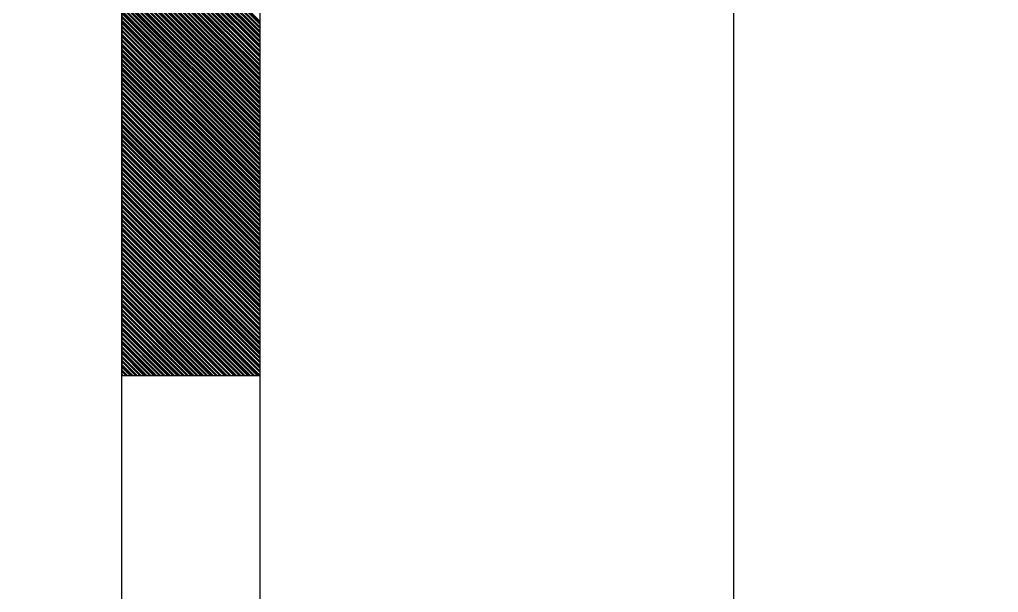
# Model space of a CAD drawing. Extents: x 747954 to 748544, y 4316381 to 4317408.
# Drawn here: x 748192.93 to 748200.01, y 4317329.44 to 4317333.58 of the extents above; entities that cross this region are included whole.
import ezdxf

# ---------------------------------------------------------------- set-up
doc = ezdxf.new("R2010")
doc.units = 0
doc.layers.get('0').update_dxf_attribs({"linetype": 'CONTINUOUS'})

msp = doc.modelspace()

# ---------------------------------------------------------------- linework, layer by layer
at = {"color": 0, "linetype": 'CONTINUOUS'}
for p, q in [((748193.67, 4317281.01), (748193.67, 4317381.01)), ((748193.67, 4317281.01), (748193.67, 4317381.01)), ((748194.67, 4317281.01), (748194.67, 4317381.01)), ((748194.67, 4317281.01), (748194.67, 4317381.01)), ((748194.67, 4317333.57), (748193.67, 4317334.57)), ((748194.67, 4317333.57), (748193.67, 4317334.57)), ((748194.67, 4317333.56), (748193.67, 4317334.56)), ((748194.67, 4317333.56), (748193.67, 4317334.56)), ((748194.67, 4317333.55), (748193.67, 4317334.55)), ((748194.67, 4317333.55), (748193.67, 4317334.55)), ((748194.67, 4317333.53), (748193.67, 4317334.53)), ((748194.67, 4317333.53), (748193.67, 4317334.53)), ((748194.67, 4317333.52), (748193.67, 4317334.52)), ((748194.67, 4317333.52), (748193.67, 4317334.52)), ((748194.67, 4317333.5), (748193.67, 4317334.5)), ((748194.67, 4317333.5), (748193.67, 4317334.5)), ((748194.67, 4317333.49), (748193.67, 4317334.49)), ((748194.67, 4317333.49), (748193.67, 4317334.49)), ((748194.67, 4317333.47), (748193.67, 4317334.47)), ((748194.67, 4317333.47), (748193.67, 4317334.47)), ((748194.67, 4317333.46), (748193.67, 4317334.46)), ((748194.67, 4317333.46), (748193.67, 4317334.46)), ((748194.67, 4317333.45), (748193.67, 4317334.45)), ((748194.67, 4317333.45), (748193.67, 4317334.45)), ((748194.67, 4317333.43), (748193.67, 4317334.43)), ((748194.67, 4317333.43), (748193.67, 4317334.43)), ((748194.67, 4317333.42), (748193.67, 4317334.42)), ((748194.67, 4317333.42), (748193.67, 4317334.42)), ((748194.67, 4317333.4), (748193.67, 4317334.4)), ((748194.67, 4317333.4), (748193.67, 4317334.4)), ((748194.67, 4317333.39), (748193.67, 4317334.39)), ((748194.67, 4317333.39), (748193.67, 4317334.39)), ((748194.67, 4317333.38), (748193.67, 4317334.38)), ((748194.67, 4317333.38), (748193.67, 4317334.38)), ((748194.67, 4317333.36), (748193.67, 4317334.36)), ((748194.67, 4317333.36), (748193.67, 4317334.36)), ((748194.67, 4317333.35), (748193.67, 4317334.35)), ((748194.67, 4317333.35), (748193.67, 4317334.35)), ((748194.67, 4317333.33), (748193.67, 4317334.33)), ((748194.67, 4317333.33), (748193.67, 4317334.33)), ((748194.67, 4317333.32), (748193.67, 4317334.32)), ((748194.67, 4317333.32), (748193.67, 4317334.32)), ((748194.67, 4317333.31), (748193.67, 4317334.31)), ((748194.67, 4317333.31), (748193.67, 4317334.31)), ((748194.67, 4317333.29), (748193.67, 4317334.29)), ((748194.67, 4317333.29), (748193.67, 4317334.29)), ((748194.67, 4317333.28), (748193.67, 4317334.28)), ((748194.67, 4317333.28), (748193.67, 4317334.28)), ((748194.67, 4317333.26), (748193.67, 4317334.26)), ((748194.67, 4317333.26), (748193.67, 4317334.26)), ((748194.67, 4317333.25), (748193.67, 4317334.25)), ((748194.67, 4317333.25), (748193.67, 4317334.25)), ((748194.67, 4317333.23), (748193.67, 4317334.23)), ((748194.67, 4317333.23), (748193.67, 4317334.23)), ((748194.67, 4317333.22), (748193.67, 4317334.22)), ((748194.67, 4317333.22), (748193.67, 4317334.22)), ((748194.67, 4317333.21), (748193.67, 4317334.21)), ((748194.67, 4317333.21), (748193.67, 4317334.21)), ((748194.67, 4317333.19), (748193.67, 4317334.19)), ((748194.67, 4317333.19), (748193.67, 4317334.19)), ((748194.67, 4317333.18), (748193.67, 4317334.18)), ((748194.67, 4317333.18), (748193.67, 4317334.18)), ((748194.67, 4317333.16), (748193.67, 4317334.16)), ((748194.67, 4317333.16), (748193.67, 4317334.16)), ((748194.67, 4317333.15), (748193.67, 4317334.15)), ((748194.67, 4317333.15), (748193.67, 4317334.15)), ((748194.67, 4317333.14), (748193.67, 4317334.14)), ((748194.67, 4317333.14), (748193.67, 4317334.14)), ((748194.67, 4317333.12), (748193.67, 4317334.12)), ((748194.67, 4317333.12), (748193.67, 4317334.12)), ((748194.67, 4317333.11), (748193.67, 4317334.11)), ((748194.67, 4317333.11), (748193.67, 4317334.11)), ((748194.67, 4317333.09), (748193.67, 4317334.09)), ((748194.67, 4317333.09), (748193.67, 4317334.09)), ((748194.67, 4317333.08), (748193.67, 4317334.08)), ((748194.67, 4317333.08), (748193.67, 4317334.08)), ((748194.67, 4317333.06), (748193.67, 4317334.06)), ((748194.67, 4317333.06), (748193.67, 4317334.06)), ((748194.67, 4317333.05), (748193.67, 4317334.05)), ((748194.67, 4317333.05), (748193.67, 4317334.05)), ((748194.67, 4317333.04), (748193.67, 4317334.04)), ((748194.67, 4317333.04), (748193.67, 4317334.04)), ((748194.67, 4317333.02), (748193.67, 4317334.02)), ((748194.67, 4317333.02), (748193.67, 4317334.02)), ((748194.67, 4317333.01), (748193.67, 4317334.01)), ((748194.67, 4317333.01), (748193.67, 4317334.01)), ((748194.67, 4317332.99), (748193.67, 4317333.99)), ((748194.67, 4317332.99), (748193.67, 4317333.99)), ((748194.67, 4317332.98), (748193.67, 4317333.98)), ((748194.67, 4317332.98), (748193.67, 4317333.98)), ((748194.67, 4317332.97), (748193.67, 4317333.97)), ((748194.67, 4317332.97), (748193.67, 4317333.97)), ((748194.67, 4317332.95), (748193.67, 4317333.95)), ((748194.67, 4317332.95), (748193.67, 4317333.95)), ((748194.67, 4317332.94), (748193.67, 4317333.94)), ((748194.67, 4317332.94), (748193.67, 4317333.94)), ((748194.67, 4317332.92), (748193.67, 4317333.92)), ((748194.67, 4317332.92), (748193.67, 4317333.92)), ((748194.67, 4317332.91), (748193.67, 4317333.91)), ((748194.67, 4317332.91), (748193.67, 4317333.91)), ((748194.67, 4317332.9), (748193.67, 4317333.9)), ((748194.67, 4317332.9), (748193.67, 4317333.9)), ((748194.67, 4317332.88), (748193.67, 4317333.88)), ((748194.67, 4317332.88), (748193.67, 4317333.88)), ((748194.67, 4317332.87), (748193.67, 4317333.87)), ((748194.67, 4317332.87), (748193.67, 4317333.87)), ((748194.67, 4317332.85), (748193.67, 4317333.85)), ((748194.67, 4317332.85), (748193.67, 4317333.85)), ((748194.67, 4317332.84), (748193.67, 4317333.84)), ((748194.67, 4317332.84), (748193.67, 4317333.84)), ((748194.67, 4317332.82), (748193.67, 4317333.82)), ((748194.67, 4317332.82), (748193.67, 4317333.82)), ((748194.67, 4317332.81), (748193.67, 4317333.81)), ((748194.67, 4317332.81), (748193.67, 4317333.81)), ((748194.67, 4317332.8), (748193.67, 4317333.8)), ((748194.67, 4317332.8), (748193.67, 4317333.8)), ((748194.67, 4317332.78), (748193.67, 4317333.78)), ((748194.67, 4317332.78), (748193.67, 4317333.78)), ((748194.67, 4317332.77), (748193.67, 4317333.77)), ((748194.67, 4317332.77), (748193.67, 4317333.77)), ((748194.67, 4317332.75), (748193.67, 4317333.75)), ((748194.67, 4317332.75), (748193.67, 4317333.75)), ((748194.67, 4317332.74), (748193.67, 4317333.74)), ((748194.67, 4317332.74), (748193.67, 4317333.74)), ((748194.67, 4317332.73), (748193.67, 4317333.73)), ((748194.67, 4317332.73), (748193.67, 4317333.73)), ((748194.67, 4317332.71), (748193.67, 4317333.71)), ((748194.67, 4317332.71), (748193.67, 4317333.71)), ((748194.67, 4317332.7), (748193.67, 4317333.7)), ((748194.67, 4317332.7), (748193.67, 4317333.7)), ((748194.67, 4317332.68), (748193.67, 4317333.68)), ((748194.67, 4317332.68), (748193.67, 4317333.68)), ((748194.67, 4317332.67), (748193.67, 4317333.67)), ((748194.67, 4317332.67), (748193.67, 4317333.67)), ((748194.67, 4317332.65), (748193.67, 4317333.65)), ((748194.67, 4317332.65), (748193.67, 4317333.65)), ((748194.67, 4317332.64), (748193.67, 4317333.64)), ((748194.67, 4317332.64), (748193.67, 4317333.64)), ((748194.67, 4317332.63), (748193.67, 4317333.63)), ((748194.67, 4317332.63), (748193.67, 4317333.63)), ((748194.67, 4317332.61), (748193.67, 4317333.61)), ((748194.67, 4317332.61), (748193.67, 4317333.61)), ((748194.67, 4317332.6), (748193.67, 4317333.6)), ((748194.67, 4317332.6), (748193.67, 4317333.6)), ((748194.67, 4317332.58), (748193.67, 4317333.58)), ((748194.67, 4317332.58), (748193.67, 4317333.58)), ((748194.67, 4317332.57), (748193.67, 4317333.57)), ((748194.67, 4317332.57), (748193.67, 4317333.57)), ((748194.67, 4317332.56), (748193.67, 4317333.56)), ((748194.67, 4317332.56), (748193.67, 4317333.56)), ((748194.67, 4317332.54), (748193.67, 4317333.54)), ((748194.67, 4317332.54), (748193.67, 4317333.54)), ((748194.67, 4317332.53), (748193.67, 4317333.53)), ((748194.67, 4317332.53), (748193.67, 4317333.53)), ((748194.67, 4317332.51), (748193.67, 4317333.51)), ((748194.67, 4317332.51), (748193.67, 4317333.51)), ((748194.67, 4317332.5), (748193.67, 4317333.5)), ((748194.67, 4317332.5), (748193.67, 4317333.5)), ((748194.67, 4317332.48), (748193.67, 4317333.48)), ((748194.67, 4317332.48), (748193.67, 4317333.48)), ((748194.67, 4317332.47), (748193.67, 4317333.47)), ((748194.67, 4317332.47), (748193.67, 4317333.47)), ((748194.67, 4317332.46), (748193.67, 4317333.46)), ((748194.67, 4317332.46), (748193.67, 4317333.46)), ((748194.67, 4317332.44), (748193.67, 4317333.44)), ((748194.67, 4317332.44), (748193.67, 4317333.44)), ((748194.67, 4317332.43), (748193.67, 4317333.43)), ((748194.67, 4317332.43), (748193.67, 4317333.43)), ((748194.67, 4317332.41), (748193.67, 4317333.41)), ((748194.67, 4317332.41), (748193.67, 4317333.41)), ((748194.67, 4317332.4), (748193.67, 4317333.4)), ((748194.67, 4317332.4), (748193.67, 4317333.4)), ((748194.67, 4317332.39), (748193.67, 4317333.39)), ((748194.67, 4317332.39), (748193.67, 4317333.39)), ((748194.67, 4317332.37), (748193.67, 4317333.37)), ((748194.67, 4317332.37), (748193.67, 4317333.37)), ((748194.67, 4317332.36), (748193.67, 4317333.36)), ((748194.67, 4317332.36), (748193.67, 4317333.36)), ((748194.67, 4317332.34), (748193.67, 4317333.34)), ((748194.67, 4317332.34), (748193.67, 4317333.34)), ((748194.67, 4317332.33), (748193.67, 4317333.33)), ((748194.67, 4317332.33), (748193.67, 4317333.33)), ((748194.67, 4317332.32), (748193.67, 4317333.32)), ((748194.67, 4317332.32), (748193.67, 4317333.32)), ((748194.67, 4317332.3), (748193.67, 4317333.3)), ((748194.67, 4317332.3), (748193.67, 4317333.3)), ((748194.67, 4317332.29), (748193.67, 4317333.29)), ((748194.67, 4317332.29), (748193.67, 4317333.29)), ((748194.67, 4317332.27), (748193.67, 4317333.27)), ((748194.67, 4317332.27), (748193.67, 4317333.27)), ((748194.67, 4317332.26), (748193.67, 4317333.26)), ((748194.67, 4317332.26), (748193.67, 4317333.26)), ((748194.67, 4317332.24), (748193.67, 4317333.24)), ((748194.67, 4317332.24), (748193.67, 4317333.24)), ((748194.67, 4317332.23), (748193.67, 4317333.23)), ((748194.67, 4317332.23), (748193.67, 4317333.23)), ((748194.67, 4317332.22), (748193.67, 4317333.22)), ((748194.67, 4317332.22), (748193.67, 4317333.22)), ((748194.67, 4317332.2), (748193.67, 4317333.2)), ((748194.67, 4317332.2), (748193.67, 4317333.2)), ((748194.67, 4317332.19), (748193.67, 4317333.19)), ((748194.67, 4317332.19), (748193.67, 4317333.19)), ((748194.67, 4317332.17), (748193.67, 4317333.17)), ((748194.67, 4317332.17), (748193.67, 4317333.17)), ((748194.67, 4317332.16), (748193.67, 4317333.16)), ((748194.67, 4317332.16), (748193.67, 4317333.16)), ((748194.67, 4317332.15), (748193.67, 4317333.15)), ((748194.67, 4317332.15), (748193.67, 4317333.15)), ((748194.67, 4317332.13), (748193.67, 4317333.13)), ((748194.67, 4317332.13), (748193.67, 4317333.13)), ((748194.67, 4317332.12), (748193.67, 4317333.12)), ((748194.67, 4317332.12), (748193.67, 4317333.12)), ((748194.67, 4317332.1), (748193.67, 4317333.1)), ((748194.67, 4317332.1), (748193.67, 4317333.1)), ((748194.67, 4317332.09), (748193.67, 4317333.09)), ((748194.67, 4317332.09), (748193.67, 4317333.09)), ((748194.67, 4317332.07), (748193.67, 4317333.07)), ((748194.67, 4317332.07), (748193.67, 4317333.07)), ((748194.67, 4317332.06), (748193.67, 4317333.06)), ((748194.67, 4317332.06), (748193.67, 4317333.06)), ((748194.67, 4317332.05), (748193.67, 4317333.05)), ((748194.67, 4317332.05), (748193.67, 4317333.05)), ((748194.67, 4317332.03), (748193.67, 4317333.03)), ((748194.67, 4317332.03), (748193.67, 4317333.03)), ((748194.67, 4317332.02), (748193.67, 4317333.02)), ((748194.67, 4317332.02), (748193.67, 4317333.02)), ((748194.67, 4317332), (748193.67, 4317333)), ((748194.67, 4317332), (748193.67, 4317333)), ((748194.67, 4317331.99), (748193.67, 4317332.99)), ((748194.67, 4317331.99), (748193.67, 4317332.99)), ((748194.67, 4317331.98), (748193.67, 4317332.98)), ((748194.67, 4317331.98), (748193.67, 4317332.98)), ((748194.67, 4317331.96), (748193.67, 4317332.96)), ((748194.67, 4317331.96), (748193.67, 4317332.96)), ((748194.67, 4317331.95), (748193.67, 4317332.95)), ((748194.67, 4317331.95), (748193.67, 4317332.95)), ((748194.67, 4317331.93), (748193.67, 4317332.93)), ((748194.67, 4317331.93), (748193.67, 4317332.93)), ((748194.67, 4317331.92), (748193.67, 4317332.92)), ((748194.67, 4317331.92), (748193.67, 4317332.92)), ((748194.67, 4317331.91), (748193.67, 4317332.91)), ((748194.67, 4317331.91), (748193.67, 4317332.91)), ((748194.67, 4317331.89), (748193.67, 4317332.89)), ((748194.67, 4317331.89), (748193.67, 4317332.89)), ((748194.67, 4317331.88), (748193.67, 4317332.88)), ((748194.67, 4317331.88), (748193.67, 4317332.88)), ((748194.67, 4317331.86), (748193.67, 4317332.86)), ((748194.67, 4317331.86), (748193.67, 4317332.86)), ((748194.67, 4317331.85), (748193.67, 4317332.85)), ((748194.67, 4317331.85), (748193.67, 4317332.85)), ((748194.67, 4317331.83), (748193.67, 4317332.83)), ((748194.67, 4317331.83), (748193.67, 4317332.83)), ((748194.67, 4317331.82), (748193.67, 4317332.82)), ((748194.67, 4317331.82), (748193.67, 4317332.82)), ((748194.67, 4317331.81), (748193.67, 4317332.81)), ((748194.67, 4317331.81), (748193.67, 4317332.81)), ((748194.67, 4317331.79), (748193.67, 4317332.79)), ((748194.67, 4317331.79), (748193.67, 4317332.79)), ((748194.67, 4317331.78), (748193.67, 4317332.78)), ((748194.67, 4317331.78), (748193.67, 4317332.78)), ((748194.67, 4317331.76), (748193.67, 4317332.76)), ((748194.67, 4317331.76), (748193.67, 4317332.76)), ((748194.67, 4317331.75), (748193.67, 4317332.75)), ((748194.67, 4317331.75), (748193.67, 4317332.75)), ((748194.67, 4317331.74), (748193.67, 4317332.74)), ((748194.67, 4317331.74), (748193.67, 4317332.74)), ((748194.67, 4317331.72), (748193.67, 4317332.72)), ((748194.67, 4317331.72), (748193.67, 4317332.72)), ((748194.67, 4317331.71), (748193.67, 4317332.71)), ((748194.67, 4317331.71), (748193.67, 4317332.71)), ((748194.67, 4317331.69), (748193.67, 4317332.69)), ((748194.67, 4317331.69), (748193.67, 4317332.69)), ((748194.67, 4317331.68), (748193.67, 4317332.68)), ((748194.67, 4317331.68), (748193.67, 4317332.68)), ((748194.67, 4317331.66), (748193.67, 4317332.66)), ((748194.67, 4317331.66), (748193.67, 4317332.66)), ((748194.67, 4317331.65), (748193.67, 4317332.65)), ((748194.67, 4317331.65), (748193.67, 4317332.65)), ((748194.67, 4317331.64), (748193.67, 4317332.64)), ((748194.67, 4317331.64), (748193.67, 4317332.64)), ((748194.67, 4317331.62), (748193.67, 4317332.62)), ((748194.67, 4317331.62), (748193.67, 4317332.62)), ((748194.67, 4317331.61), (748193.67, 4317332.61)), ((748194.67, 4317331.61), (748193.67, 4317332.61)), ((748194.67, 4317331.59), (748193.67, 4317332.59)), ((748194.67, 4317331.59), (748193.67, 4317332.59)), ((748194.67, 4317331.58), (748193.67, 4317332.58)), ((748194.67, 4317331.58), (748193.67, 4317332.58)), ((748194.67, 4317331.57), (748193.67, 4317332.57)), ((748194.67, 4317331.57), (748193.67, 4317332.57)), ((748194.67, 4317331.55), (748193.67, 4317332.55)), ((748194.67, 4317331.55), (748193.67, 4317332.55)), ((748194.67, 4317331.54), (748193.67, 4317332.54)), ((748194.67, 4317331.54), (748193.67, 4317332.54)), ((748194.67, 4317331.52), (748193.67, 4317332.52)), ((748194.67, 4317331.52), (748193.67, 4317332.52)), ((748194.67, 4317331.51), (748193.67, 4317332.51)), ((748194.67, 4317331.51), (748193.67, 4317332.51)), ((748194.67, 4317331.5), (748193.67, 4317332.5)), ((748194.67, 4317331.5), (748193.67, 4317332.5)), ((748194.67, 4317331.48), (748193.67, 4317332.48)), ((748194.67, 4317331.48), (748193.67, 4317332.48)), ((748194.67, 4317331.47), (748193.67, 4317332.47)), ((748194.67, 4317331.47), (748193.67, 4317332.47)), ((748194.67, 4317331.45), (748193.67, 4317332.45)), ((748194.67, 4317331.45), (748193.67, 4317332.45)), ((748194.67, 4317331.44), (748193.67, 4317332.44)), ((748194.67, 4317331.44), (748193.67, 4317332.44)), ((748194.67, 4317331.42), (748193.67, 4317332.42)), ((748194.67, 4317331.42), (748193.67, 4317332.42)), ((748194.67, 4317331.41), (748193.67, 4317332.41)), ((748194.67, 4317331.41), (748193.67, 4317332.41)), ((748194.67, 4317331.4), (748193.67, 4317332.4)), ((748194.67, 4317331.4), (748193.67, 4317332.4)), ((748194.67, 4317331.38), (748193.67, 4317332.38)), ((748194.67, 4317331.38), (748193.67, 4317332.38)), ((748194.67, 4317331.37), (748193.67, 4317332.37)), ((748194.67, 4317331.37), (748193.67, 4317332.37)), ((748194.67, 4317331.35), (748193.67, 4317332.35)), ((748194.67, 4317331.35), (748193.67, 4317332.35)), ((748194.67, 4317331.34), (748193.67, 4317332.34)), ((748194.67, 4317331.34), (748193.67, 4317332.34)), ((748194.67, 4317331.33), (748193.67, 4317332.33)), ((748194.67, 4317331.33), (748193.67, 4317332.33)), ((748194.67, 4317331.31), (748193.67, 4317332.31)), ((748194.67, 4317331.31), (748193.67, 4317332.31)), ((748194.67, 4317331.3), (748193.67, 4317332.3)), ((748194.67, 4317331.3), (748193.67, 4317332.3)), ((748194.67, 4317331.28), (748193.67, 4317332.28)), ((748194.67, 4317331.28), (748193.67, 4317332.28)), ((748194.67, 4317331.27), (748193.67, 4317332.27)), ((748194.67, 4317331.27), (748193.67, 4317332.27)), ((748194.67, 4317331.25), (748193.67, 4317332.25)), ((748194.67, 4317331.25), (748193.67, 4317332.25)), ((748194.67, 4317331.24), (748193.67, 4317332.24)), ((748194.67, 4317331.24), (748193.67, 4317332.24)), ((748194.67, 4317331.23), (748193.67, 4317332.23)), ((748194.67, 4317331.23), (748193.67, 4317332.23)), ((748194.67, 4317331.21), (748193.67, 4317332.21)), ((748194.67, 4317331.21), (748193.67, 4317332.21)), ((748194.67, 4317331.2), (748193.67, 4317332.2)), ((748194.67, 4317331.2), (748193.67, 4317332.2)), ((748194.67, 4317331.18), (748193.67, 4317332.18)), ((748194.67, 4317331.18), (748193.67, 4317332.18)), ((748194.67, 4317331.17), (748193.67, 4317332.17)), ((748194.67, 4317331.17), (748193.67, 4317332.17)), ((748194.67, 4317331.16), (748193.67, 4317332.16)), ((748194.67, 4317331.16), (748193.67, 4317332.16)), ((748194.67, 4317331.14), (748193.67, 4317332.14)), ((748194.67, 4317331.14), (748193.67, 4317332.14)), ((748194.67, 4317331.13), (748193.67, 4317332.13)), ((748194.67, 4317331.13), (748193.67, 4317332.13)), ((748194.67, 4317331.11), (748193.67, 4317332.11)), ((748194.67, 4317331.11), (748193.67, 4317332.11)), ((748194.67, 4317331.1), (748193.67, 4317332.1)), ((748194.67, 4317331.1), (748193.67, 4317332.1)), ((748194.67, 4317331.08), (748193.67, 4317332.08)), ((748194.67, 4317331.08), (748193.67, 4317332.08)), ((748194.67, 4317331.07), (748193.67, 4317332.07)), ((748194.67, 4317331.07), (748193.67, 4317332.07)), ((748194.67, 4317331.06), (748193.67, 4317332.06)), ((748194.67, 4317331.06), (748193.67, 4317332.06)), ((748194.67, 4317331.04), (748193.67, 4317332.04)), ((748194.67, 4317331.04), (748193.67, 4317332.04)), ((748194.67, 4317331.03), (748193.67, 4317332.03)), ((748194.67, 4317331.03), (748193.67, 4317332.03)), ((748194.67, 4317331.01), (748193.67, 4317332.01)), ((748194.67, 4317331.01), (748193.67, 4317332.01)), ((748194.66, 4317331.01), (748193.67, 4317332)), ((748194.66, 4317331.01), (748193.67, 4317332)), ((748194.65, 4317331.01), (748193.67, 4317331.99)), ((748194.65, 4317331.01), (748193.67, 4317331.99)), ((748194.63, 4317331.01), (748193.67, 4317331.97)), ((748194.63, 4317331.01), (748193.67, 4317331.97)), ((748194.62, 4317331.01), (748193.67, 4317331.96)), ((748194.62, 4317331.01), (748193.67, 4317331.96)), ((748194.6, 4317331.01), (748193.67, 4317331.94)), ((748194.6, 4317331.01), (748193.67, 4317331.94)), ((748194.59, 4317331.01), (748193.67, 4317331.93)), ((748194.59, 4317331.01), (748193.67, 4317331.93)), ((748194.58, 4317331.01), (748193.67, 4317331.92)), ((748194.58, 4317331.01), (748193.67, 4317331.92)), ((748194.56, 4317331.01), (748193.67, 4317331.9)), ((748194.56, 4317331.01), (748193.67, 4317331.9)), ((748194.55, 4317331.01), (748193.67, 4317331.89)), ((748194.55, 4317331.01), (748193.67, 4317331.89)), ((748194.53, 4317331.01), (748193.67, 4317331.87)), ((748194.53, 4317331.01), (748193.67, 4317331.87)), ((748194.52, 4317331.01), (748193.67, 4317331.86)), ((748194.52, 4317331.01), (748193.67, 4317331.86)), ((748194.5, 4317331.01), (748193.67, 4317331.84)), ((748194.5, 4317331.01), (748193.67, 4317331.84)), ((748194.49, 4317331.01), (748193.67, 4317331.83)), ((748194.49, 4317331.01), (748193.67, 4317331.83)), ((748194.48, 4317331.01), (748193.67, 4317331.82)), ((748194.48, 4317331.01), (748193.67, 4317331.82)), ((748194.46, 4317331.01), (748193.67, 4317331.8)), ((748194.46, 4317331.01), (748193.67, 4317331.8)), ((748194.45, 4317331.01), (748193.67, 4317331.79)), ((748194.45, 4317331.01), (748193.67, 4317331.79)), ((748194.43, 4317331.01), (748193.67, 4317331.77)), ((748194.43, 4317331.01), (748193.67, 4317331.77)), ((748194.42, 4317331.01), (748193.67, 4317331.76)), ((748194.42, 4317331.01), (748193.67, 4317331.76)), ((748194.41, 4317331.01), (748193.67, 4317331.75)), ((748194.41, 4317331.01), (748193.67, 4317331.75)), ((748194.39, 4317331.01), (748193.67, 4317331.73)), ((748194.39, 4317331.01), (748193.67, 4317331.73)), ((748194.38, 4317331.01), (748193.67, 4317331.72)), ((748194.38, 4317331.01), (748193.67, 4317331.72)), ((748194.36, 4317331.01), (748193.67, 4317331.7)), ((748194.36, 4317331.01), (748193.67, 4317331.7)), ((748194.35, 4317331.01), (748193.67, 4317331.69)), ((748194.35, 4317331.01), (748193.67, 4317331.69)), ((748194.33, 4317331.01), (748193.67, 4317331.67)), ((748194.33, 4317331.01), (748193.67, 4317331.67)), ((748194.32, 4317331.01), (748193.67, 4317331.66)), ((748194.32, 4317331.01), (748193.67, 4317331.66)), ((748194.31, 4317331.01), (748193.67, 4317331.65)), ((748194.31, 4317331.01), (748193.67, 4317331.65)), ((748194.29, 4317331.01), (748193.67, 4317331.63)), ((748194.29, 4317331.01), (748193.67, 4317331.63)), ((748194.28, 4317331.01), (748193.67, 4317331.62)), ((748194.28, 4317331.01), (748193.67, 4317331.62)), ((748194.26, 4317331.01), (748193.67, 4317331.6)), ((748194.26, 4317331.01), (748193.67, 4317331.6)), ((748194.25, 4317331.01), (748193.67, 4317331.59)), ((748194.25, 4317331.01), (748193.67, 4317331.59)), ((748194.24, 4317331.01), (748193.67, 4317331.58)), ((748194.24, 4317331.01), (748193.67, 4317331.58)), ((748194.22, 4317331.01), (748193.67, 4317331.56)), ((748194.22, 4317331.01), (748193.67, 4317331.56)), ((748194.21, 4317331.01), (748193.67, 4317331.55)), ((748194.21, 4317331.01), (748193.67, 4317331.55)), ((748194.19, 4317331.01), (748193.67, 4317331.53)), ((748194.19, 4317331.01), (748193.67, 4317331.53)), ((748194.18, 4317331.01), (748193.67, 4317331.52)), ((748194.18, 4317331.01), (748193.67, 4317331.52)), ((748194.17, 4317331.01), (748193.67, 4317331.51)), ((748194.17, 4317331.01), (748193.67, 4317331.51)), ((748194.15, 4317331.01), (748193.67, 4317331.49)), ((748194.15, 4317331.01), (748193.67, 4317331.49)), ((748194.14, 4317331.01), (748193.67, 4317331.48)), ((748194.14, 4317331.01), (748193.67, 4317331.48)), ((748194.12, 4317331.01), (748193.67, 4317331.46)), ((748194.12, 4317331.01), (748193.67, 4317331.46)), ((748194.11, 4317331.01), (748193.67, 4317331.45)), ((748194.11, 4317331.01), (748193.67, 4317331.45)), ((748194.09, 4317331.01), (748193.67, 4317331.43)), ((748194.09, 4317331.01), (748193.67, 4317331.43)), ((748194.08, 4317331.01), (748193.67, 4317331.42)), ((748194.08, 4317331.01), (748193.67, 4317331.42)), ((748194.07, 4317331.01), (748193.67, 4317331.41)), ((748194.07, 4317331.01), (748193.67, 4317331.41)), ((748194.05, 4317331.01), (748193.67, 4317331.39)), ((748194.05, 4317331.01), (748193.67, 4317331.39)), ((748194.04, 4317331.01), (748193.67, 4317331.38)), ((748194.04, 4317331.01), (748193.67, 4317331.38)), ((748194.02, 4317331.01), (748193.67, 4317331.36)), ((748194.02, 4317331.01), (748193.67, 4317331.36)), ((748194.01, 4317331.01), (748193.67, 4317331.35)), ((748194.01, 4317331.01), (748193.67, 4317331.35)), ((748194, 4317331.01), (748193.67, 4317331.34)), ((748194, 4317331.01), (748193.67, 4317331.34)), ((748193.98, 4317331.01), (748193.67, 4317331.32)), ((748193.98, 4317331.01), (748193.67, 4317331.32)), ((748193.97, 4317331.01), (748193.67, 4317331.31)), ((748193.97, 4317331.01), (748193.67, 4317331.31)), ((748193.95, 4317331.01), (748193.67, 4317331.29)), ((748193.95, 4317331.01), (748193.67, 4317331.29)), ((748193.94, 4317331.01), (748193.67, 4317331.28)), ((748193.94, 4317331.01), (748193.67, 4317331.28)), ((748193.92, 4317331.01), (748193.67, 4317331.26)), ((748193.92, 4317331.01), (748193.67, 4317331.26)), ((748193.91, 4317331.01), (748193.67, 4317331.25)), ((748193.91, 4317331.01), (748193.67, 4317331.25)), ((748193.9, 4317331.01), (748193.67, 4317331.24)), ((748193.9, 4317331.01), (748193.67, 4317331.24)), ((748193.88, 4317331.01), (748193.67, 4317331.22)), ((748193.88, 4317331.01), (748193.67, 4317331.22)), ((748193.87, 4317331.01), (748193.67, 4317331.21)), ((748193.87, 4317331.01), (748193.67, 4317331.21)), ((748193.85, 4317331.01), (748193.67, 4317331.19)), ((748193.85, 4317331.01), (748193.67, 4317331.19)), ((748193.84, 4317331.01), (748193.67, 4317331.18)), ((748193.84, 4317331.01), (748193.67, 4317331.18)), ((748193.83, 4317331.01), (748193.67, 4317331.17)), ((748193.83, 4317331.01), (748193.67, 4317331.17)), ((748193.81, 4317331.01), (748193.67, 4317331.15)), ((748193.81, 4317331.01), (748193.67, 4317331.15)), ((748193.8, 4317331.01), (748193.67, 4317331.14)), ((748193.8, 4317331.01), (748193.67, 4317331.14)), ((748193.78, 4317331.01), (748193.67, 4317331.12)), ((748193.78, 4317331.01), (748193.67, 4317331.12)), ((748193.77, 4317331.01), (748193.67, 4317331.11)), ((748193.77, 4317331.01), (748193.67, 4317331.11)), ((748193.75, 4317331.01), (748193.67, 4317331.09)), ((748193.75, 4317331.01), (748193.67, 4317331.09)), ((748193.74, 4317331.01), (748193.67, 4317331.08)), ((748193.74, 4317331.01), (748193.67, 4317331.08)), ((748193.73, 4317331.01), (748193.67, 4317331.07)), ((748193.73, 4317331.01), (748193.67, 4317331.07)), ((748193.71, 4317331.01), (748193.67, 4317331.05)), ((748193.71, 4317331.01), (748193.67, 4317331.05)), ((748193.7, 4317331.01), (748193.67, 4317331.04)), ((748193.7, 4317331.01), (748193.67, 4317331.04)), ((748193.68, 4317331.01), (748193.67, 4317331.02)), ((748193.68, 4317331.01), (748193.67, 4317331.02))]:
    msp.add_line(p, q, dxfattribs=at)
msp.add_lwpolyline([(748194.67, 4317331.01), (748194.67, 4317341.01), (748193.67, 4317341.01), (748193.67, 4317331.01)], close=True, dxfattribs=at)
msp.add_lwpolyline([(748194.67, 4317331.01), (748194.67, 4317341.01), (748193.67, 4317341.01), (748193.67, 4317331.01)], close=True, dxfattribs=at)

# ---------------------------------------------------------------- meshes
mesh = msp.add_polyface(dxfattribs=at)
corners = [(747954.5, 4316381), (747954.5, 4316381), (747954.5, 4316571.9618), (748262.5, 4316381), (747954.5, 4316746.4935), (748544, 4316381), (747954.5, 4317407.5), (748544, 4317042.0065), (748544, 4317407.5)]
mesh.append_faces([[corners[k] for k in face] for face in [(0, 1, 3, 2), (2, 3, 5, 4), (4, 5, 7, 6), (6, 7, 8, 8)]], dxfattribs={"vtx0": -1, "vtx2": -1, "color": 0})
mesh = msp.add_polyface(dxfattribs=at)
corners = [(747964.5, 4317221), (747964.5, 4317221), (747964.5, 4317395.2713), (748245.58, 4317221), (747964.5, 4317401.5), (748245.58, 4317227.2287), (748245.58, 4317401.5)]
mesh.append_faces([[corners[k] for k in face] for face in [(0, 1, 3, 2), (2, 3, 5, 4), (4, 5, 6, 6)]], dxfattribs={"vtx0": -1, "vtx2": -1, "color": 0})
mesh = msp.add_polyface(dxfattribs=at)
corners = [(748188.23, 4317228.19), (748188.23, 4317228.19), (748188.23, 4317234.3095), (748198.1, 4317228.19), (748188.23, 4317394.66), (748198.1, 4317388.5405), (748198.1, 4317394.66)]
mesh.append_faces([[corners[k] for k in face] for face in [(0, 1, 3, 2), (2, 3, 5, 4), (4, 5, 6, 6)]], dxfattribs={"vtx0": -1, "vtx2": -1, "color": 0})

doc.saveas('drawing.dxf')
